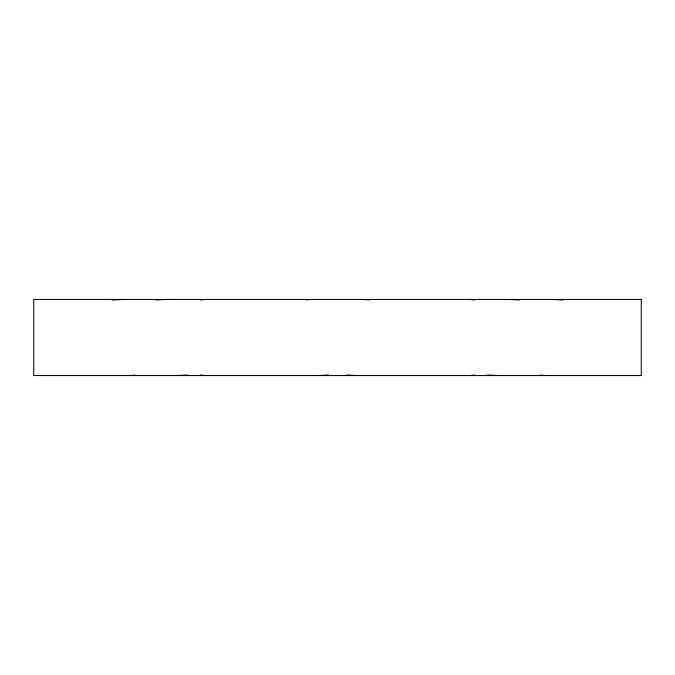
<?xml version="1.0" encoding="UTF-8"?>
<svg xmlns="http://www.w3.org/2000/svg" width="675" height="675" viewBox="0 0 675 675"><rect width="100%" height="100%" fill="white"/><g stroke="black" fill="none" stroke-linecap="round" stroke-linejoin="round"><path stroke-width="1.01" d="M200.534 300.046L204.593 299.455M470.407 375.536L474.466 374.946M470.407 299.455L474.466 300.046M200.534 374.946L204.593 375.536M305.977 300.054A33.1 3.358 5.9 0 1 314.339 299.464M328.447 374.937A33.1 3.358 -5.9 0 1 314.339 375.528M155.9 300.054A33.1 4.75 0 0 1 171.787 299.464M187.675 374.937A33.1 4.75 0 0 1 171.787 375.528M112.202 300.054A33.1 3.358 -5.9 0 1 126.309 299.464M134.662 374.937A33.1 3.358 5.9 0 1 126.309 375.528M360.661 299.464A33.1 3.358 -5.9 0 1 369.023 300.054M360.661 375.528A33.1 3.358 5.9 0 1 346.553 374.937M503.212 299.464A33.1 4.75 0 0 1 519.1 300.054M503.212 375.528A33.1 4.75 0 0 1 487.325 374.937M548.691 299.464A33.1 3.358 5.9 0 1 562.798 300.054M548.691 375.528A33.1 3.358 -5.9 0 1 540.337 374.937M641.25 299.455L33.75 299.455L33.75 375.545L641.25 375.545L641.25 299.455"/></g></svg>
